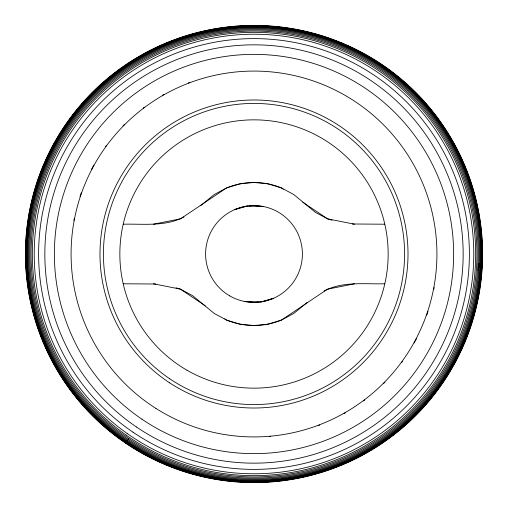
<?xml version="1.0" encoding="UTF-8"?>
<svg xmlns="http://www.w3.org/2000/svg" width="508" height="508" viewBox="0 0 508 508"><rect width="100%" height="100%" fill="white"/><g stroke="black" fill="none" stroke-linecap="round" stroke-linejoin="round"><path stroke-width="0.76" d="M200.958 205.461L214.141 194.602L226.485 187.973L239.903 183.871L254 182.467L267.945 183.839L281.356 187.903L293.732 194.52L315.436 212.363L327.616 218.865L332.01 220.199M307.042 302.539L293.859 313.398L281.515 320.027L268.097 324.129L254 325.533L240.055 324.161L226.644 320.097L214.268 313.48L192.564 295.637L180.384 289.135L175.99 287.801M183.915 216.986C165.36 226.847 143.529 223.698 123.361 224.212M324.085 291.014C342.64 281.153 364.471 284.302 384.639 283.788M247.263 206.07L234.918 209.518L244.1 206.623L247.263 206.07L263.328 206.502L254 205.6L249.511 205.911M260.737 301.93L273.082 298.482L263.9 301.377L260.737 301.93L244.672 301.498L254 302.4L258.489 302.089M153.48 224.212L180.543 218.802L226.485 187.973A71.533 71.533 0 0 1 281.356 187.903L283.299 189.205M354.52 283.788L327.457 289.198L281.515 320.027A71.533 71.533 0 0 1 226.644 320.097L224.701 318.795M352.235 223.99L384.639 224.212M123.361 283.788L155.766 284.01M354.52 224.212L327.616 218.865L302.73 202.209M153.48 283.788L180.384 289.135L205.27 305.791M478.955 263.258A225.146 225.146 0 0 1 478.561 270.199M434.111 287.572A183.21 183.21 0 0 1 433.813 289.135M427.99 311.391A183.21 183.21 0 0 1 426.707 315.144M416.624 338.372A183.21 183.21 0 0 1 414.153 342.983M402.4 361.442A183.21 183.21 0 0 1 401.485 362.693M384.988 382.092A183.21 183.21 0 0 1 383.362 383.737M364.744 399.955A183.21 183.21 0 0 1 363.512 400.882M345.453 412.756A183.21 183.21 0 0 1 344.106 413.518M319.691 425.031A183.21 183.21 0 0 1 318.243 425.577M270.65 436.455A183.21 183.21 0 0 1 269.145 436.582M73.889 220.428A183.21 183.21 0 0 1 74.187 218.865M80.01 196.609A183.21 183.21 0 0 1 81.293 192.856M91.377 169.628A183.21 183.21 0 0 1 93.847 165.017M105.601 146.558A183.21 183.21 0 0 1 106.515 145.307M123.012 125.908A183.21 183.21 0 0 1 124.638 124.263M143.256 108.045A183.21 183.21 0 0 1 144.488 107.118M162.547 95.244A183.21 183.21 0 0 1 163.894 94.482M188.309 82.969A183.21 183.21 0 0 1 189.757 82.423M126.174 435.102A221.672 221.672 0 0 0 474.751 274.149A221.672 221.672 0 0 0 161.074 52.749A221.672 221.672 0 0 0 126.174 435.102M229.8 295.916A48.4 48.4 0 0 0 302.4 254A48.4 48.4 0 0 0 229.8 212.084A48.4 48.4 0 0 0 229.8 295.916M127.267 433.553A219.774 219.774 0 0 0 472.865 273.977A219.774 219.774 0 0 0 161.868 54.47A219.774 219.774 0 0 0 127.267 433.553M186.925 370.18A134.156 134.156 0 0 0 388.156 254A134.156 134.156 0 0 0 186.925 137.82A134.156 134.156 0 0 0 186.925 370.18M169.691 382.886A154.007 154.007 0 0 0 407.772 262.572A154.007 154.007 0 0 0 184.537 116.548A154.007 154.007 0 0 0 169.691 382.886M141.834 419.138A199.631 199.631 0 0 0 453.098 268.573A199.631 199.631 0 0 0 167.069 74.289A199.631 199.631 0 0 0 141.834 419.138M136.481 427.012A209.15 209.15 0 0 0 462.598 269.265A209.15 209.15 0 0 0 162.922 65.716A209.15 209.15 0 0 0 136.481 427.012M128.727 438.429A222.955 222.955 0 0 0 476.358 270.275A222.955 222.955 0 0 0 156.915 53.296A222.955 222.955 0 0 0 128.727 438.429M128.079 439.388A224.111 224.111 0 0 0 477.514 270.358A224.111 224.111 0 0 0 156.413 52.254A224.111 224.111 0 0 0 128.079 439.388M127.495 440.245A225.146 225.146 0 0 0 478.542 270.434A225.146 225.146 0 0 0 155.962 51.321A225.146 225.146 0 0 0 127.495 440.245M126.981 440.995A226.054 226.054 0 0 0 479.45 270.504A226.054 226.054 0 0 0 155.562 50.502A226.054 226.054 0 0 0 126.981 440.995M128.029 442.652A226.847 226.847 0 0 0 480.365 268.77A226.847 226.847 0 0 0 153.607 50.578A226.847 226.847 0 0 0 128.029 442.652M126.155 442.214A227.527 227.527 0 0 0 480.917 270.605A227.527 227.527 0 0 0 154.921 49.181A227.527 227.527 0 0 0 126.155 442.214M125.832 442.697A228.111 228.111 0 0 0 481.501 270.65A228.111 228.111 0 0 0 154.667 48.654A228.111 228.111 0 0 0 125.832 442.697M133.96 448.272A228.365 228.365 0 0 0 482.263 260.826A228.365 228.365 0 0 0 145.777 52.908A228.365 228.365 0 0 0 133.96 448.272M125.552 443.103A228.6 228.6 0 0 0 481.99 270.688A228.6 228.6 0 0 0 154.457 48.209A228.6 228.6 0 0 0 125.552 443.103M132.982 432.168A215.379 215.379 0 0 0 468.808 269.723A215.379 215.379 0 0 0 160.21 60.109A215.379 215.379 0 0 0 132.982 432.168M169.666 378.739A150.571 150.571 0 0 0 404.197 264.662A150.571 150.571 0 0 0 188.138 118.593A150.571 150.571 0 0 0 169.666 378.739M155.893 408.388A182.924 182.924 0 0 0 436.759 261.772A182.924 182.924 0 0 0 169.355 91.84A182.924 182.924 0 0 0 155.893 408.388"/></g></svg>
